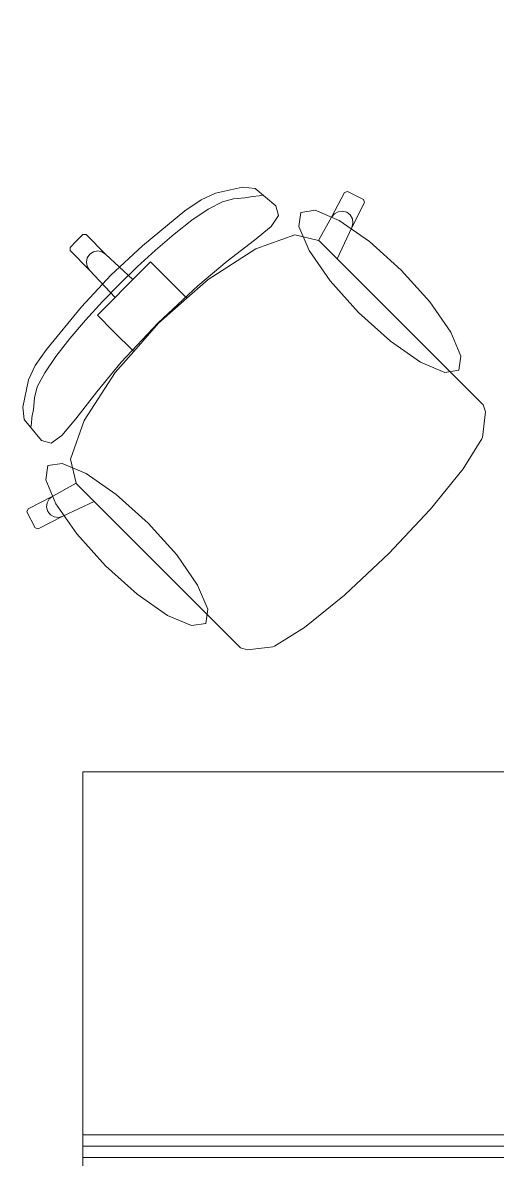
# Model space of a CAD drawing. Header units: inches. Extents: x -19 to 5698, y -728 to 92.
# Drawn here: x 106.26 to 106.894, y 34.983 to 36.5 of the extents above; entities that cross this region are included whole.
import ezdxf

# ---------------------------------------------------------------- set-up
doc = ezdxf.new("R2010")
doc.units = ezdxf.units.IN
doc.header["$MEASUREMENT"] = 0
doc.layers.add('Interior - Mobiliario', color=7, linetype='Continuous')

msp = doc.modelspace()

# ---------------------------------------------------------------- linework, layer by layer
at = {"layer": 'Interior - Mobiliario', "color": 175, "linetype": 'Continuous', "lineweight": 13}
for p, q in [((106.5172, 36.2726), (106.498, 36.2636)), ((106.5533, 36.2804), (106.5172, 36.2726)), ((106.5701, 36.2785), (106.5533, 36.2804)), ((106.5673, 36.2681), (106.5754, 36.2689)), ((106.598, 36.2553), (106.5701, 36.2785)), ((106.5754, 36.2689), (106.5799, 36.2697)), ((106.6893, 36.2733), (106.6723, 36.2402)), ((106.6934, 36.2747), (106.6893, 36.2733)), ((106.7147, 36.2638), (106.6934, 36.2747)), ((106.498, 36.2636), (106.4763, 36.2487)), ((106.5076, 36.251), (106.5264, 36.261)), ((106.5264, 36.261), (106.5412, 36.2649)), ((106.5412, 36.2649), (106.5566, 36.266)), ((106.5566, 36.266), (106.5673, 36.2681)), ((106.6014, 36.2424), (106.598, 36.2553)), ((106.6991, 36.2267), (106.716, 36.2598)), ((106.716, 36.2598), (106.7147, 36.2638)), ((106.4763, 36.2487), (106.4196, 36.2019)), ((106.4858, 36.2362), (106.5076, 36.251)), ((106.5914, 36.2281), (106.6014, 36.2424)), ((106.6723, 36.2402), (106.655, 36.2092)), ((106.676, 36.2448), (106.6723, 36.2402)), ((106.6811, 36.2477), (106.676, 36.2448)), ((106.687, 36.2484), (106.6811, 36.2477)), ((106.6926, 36.2469), (106.687, 36.2484)), ((106.6972, 36.2433), (106.6926, 36.2469)), ((106.7, 36.2382), (106.6972, 36.2433)), ((106.7007, 36.2324), (106.7, 36.2382)), ((106.462, 36.2176), (106.4858, 36.2362)), ((106.5691, 36.2095), (106.5914, 36.2281)), ((106.6795, 36.1849), (106.6991, 36.2267)), ((106.6991, 36.2267), (106.7007, 36.2324)), ((106.323, 36.2001), (106.3316, 36.2086)), ((106.3401, 36.2171), (106.3316, 36.2086)), ((106.3444, 36.2172), (106.3401, 36.2171)), ((106.3705, 36.1911), (106.3444, 36.2172)), ((106.4372, 36.1964), (106.462, 36.2176)), ((106.5329, 36.1815), (106.5691, 36.2095)), ((106.6231, 36.2167), (106.5711, 36.1983)), ((106.655, 36.2092), (106.6231, 36.2167)), ((106.6553, 36.2092), (106.655, 36.2092)), ((106.6553, 36.2092), (106.6795, 36.1849)), ((106.323, 36.1958), (106.323, 36.2001)), ((106.3491, 36.1697), (106.323, 36.1958)), ((106.3541, 36.1942), (106.3492, 36.191)), ((106.3599, 36.1954), (106.3541, 36.1942)), ((106.3656, 36.1943), (106.3599, 36.1954)), ((106.3705, 36.1911), (106.3656, 36.1943)), ((106.4196, 36.2019), (106.3774, 36.1628)), ((106.4126, 36.1739), (106.4372, 36.1964)), ((106.5711, 36.1983), (106.5073, 36.157)), ((106.3448, 36.1803), (106.3459, 36.1861)), ((106.3459, 36.1746), (106.3448, 36.1803)), ((106.3459, 36.1861), (106.3492, 36.191)), ((106.407, 36.1571), (106.3705, 36.1911)), ((106.4306, 36.1807), (106.407, 36.1571)), ((106.4518, 36.1596), (106.4306, 36.1807)), ((106.4936, 36.1488), (106.5329, 36.1815)), ((106.8273, 36.0371), (106.6795, 36.1849)), ((106.3383, 36.1206), (106.3774, 36.1628)), ((106.3491, 36.1697), (106.3459, 36.1746)), ((106.3831, 36.1332), (106.3491, 36.1697)), ((106.3891, 36.1511), (106.4126, 36.1739)), ((106.3891, 36.1511), (106.3663, 36.1276)), ((106.407, 36.1571), (106.395, 36.1451)), ((106.4408, 36.0993), (106.4936, 36.1488)), ((106.4791, 36.1322), (106.4518, 36.1596)), ((106.5073, 36.157), (106.4791, 36.1322)), ((106.3595, 36.1096), (106.3831, 36.1332)), ((106.3831, 36.1332), (106.395, 36.1451)), ((106.4791, 36.1322), (106.4413, 36.0989)), ((106.2914, 36.0639), (106.3383, 36.1206)), ((106.3663, 36.1276), (106.3437, 36.103)), ((106.3437, 36.103), (106.3226, 36.0782)), ((106.3806, 36.0884), (106.3595, 36.1096)), ((106.408, 36.061), (106.3806, 36.0884)), ((106.4408, 36.0993), (106.3914, 36.0466)), ((106.408, 36.061), (106.4413, 36.0989)), ((106.3226, 36.0782), (106.304, 36.0544)), ((106.2765, 36.0422), (106.2914, 36.0639)), ((106.3832, 36.0329), (106.408, 36.061)), ((106.2676, 36.023), (106.2765, 36.0422)), ((106.304, 36.0544), (106.2892, 36.0326)), ((106.3914, 36.0466), (106.3586, 36.0073)), ((106.2892, 36.0326), (106.2792, 36.0137)), ((106.3418, 35.9691), (106.3832, 36.0329)), ((106.8529, 36.0116), (106.8273, 36.0371)), ((106.2598, 35.9868), (106.2676, 36.023)), ((106.2792, 36.0137), (106.2753, 35.999)), ((106.8748, 35.9896), (106.8529, 36.0116)), ((106.2753, 35.999), (106.2741, 35.9836)), ((106.3586, 36.0073), (106.3307, 35.9711)), ((106.2617, 35.9701), (106.2598, 35.9868)), ((106.2741, 35.9836), (106.2721, 35.9728)), ((106.8737, 35.9464), (106.8777, 35.9803)), ((106.8777, 35.9803), (106.8748, 35.9896)), ((106.2849, 35.9422), (106.2617, 35.9701)), ((106.2713, 35.9648), (106.2705, 35.9603)), ((106.2721, 35.9728), (106.2713, 35.9648)), ((106.3307, 35.9711), (106.3121, 35.9488)), ((106.3235, 35.9171), (106.3418, 35.9691)), ((106.2978, 35.9388), (106.2849, 35.9422)), ((106.3121, 35.9488), (106.2978, 35.9388)), ((106.8479, 35.9042), (106.8728, 35.9443)), ((106.8728, 35.9443), (106.8737, 35.9464)), ((106.331, 35.8851), (106.3235, 35.9171)), ((106.8043, 35.8506), (106.8479, 35.9042)), ((106.3, 35.8678), (106.331, 35.8851)), ((106.331, 35.8849), (106.331, 35.8851)), ((106.331, 35.8849), (106.3552, 35.8607)), ((106.2669, 35.8509), (106.3, 35.8678)), ((106.2917, 35.8532), (106.2924, 35.8591)), ((106.2924, 35.8591), (106.2953, 35.8642)), ((106.2953, 35.8642), (106.3, 35.8678)), ((106.3552, 35.8607), (106.3135, 35.8411)), ((106.5031, 35.7128), (106.3552, 35.8607)), ((106.2655, 35.8468), (106.2669, 35.8509)), ((106.2763, 35.8254), (106.2655, 35.8468)), ((106.2933, 35.8476), (106.2917, 35.8532)), ((106.2969, 35.843), (106.2933, 35.8476)), ((106.7488, 35.7914), (106.8036, 35.8497)), ((106.8036, 35.8497), (106.8043, 35.8506)), ((106.3135, 35.8411), (106.2804, 35.8241)), ((106.302, 35.8402), (106.2969, 35.843)), ((106.3078, 35.8395), (106.302, 35.8402)), ((106.3135, 35.8411), (106.3078, 35.8395)), ((106.2804, 35.8241), (106.2763, 35.8254)), ((106.7488, 35.7914), (106.6904, 35.7366)), ((106.6896, 35.7359), (106.6359, 35.6923)), ((106.6904, 35.7366), (106.6896, 35.7359)), ((106.5286, 35.6873), (106.5031, 35.7128)), ((106.6359, 35.6923), (106.5959, 35.6674)), ((106.5506, 35.6654), (106.5286, 35.6873)), ((106.5599, 35.6625), (106.5506, 35.6654)), ((106.5938, 35.6665), (106.5599, 35.6625)), ((106.5959, 35.6674), (106.5938, 35.6665)), ((106.3402, 35.015), (106.3402, 34.985)), ((107.6252, 35.015), (106.3402, 35.015)), ((106.3402, 34.985), (107.6252, 34.985))]:
    msp.add_line(p, q, dxfattribs=at)
at = {"layer": 'Interior - Mobiliario', "color": 175, "linetype": 'Continuous', "lineweight": 13, "flags": 128}
for points in [[(107.6402, 35), (107.6402, 36.5), (107.0402, 36.5), (107.0402, 35.5), (106.3402, 35.5), (106.3402, 35)], [(106.7653, 36.1698), (106.7228, 36.208), (106.6824, 36.236), (106.6503, 36.2496), (106.6314, 36.2467), (106.6286, 36.2278), (106.6422, 36.1958), (106.6702, 36.1554), (106.7083, 36.1129), (106.7508, 36.0748), (106.7912, 36.0468), (106.8233, 36.0331), (106.8422, 36.036), (106.845, 36.0549), (106.8314, 36.087), (106.8034, 36.1274)], [(106.3703, 35.7749), (106.3322, 35.8174), (106.3042, 35.8578), (106.2906, 35.8898), (106.2934, 35.9087), (106.3123, 35.9116), (106.3444, 35.898), (106.3848, 35.87), (106.4273, 35.8318), (106.4654, 35.7894), (106.4934, 35.749), (106.507, 35.7169), (106.5042, 35.698), (106.4852, 35.6951), (106.4532, 35.7087), (106.4128, 35.7368)], [(107.6402, 35), (107.6402, 33.5), (107.0402, 33.5), (107.0402, 34.5), (106.3402, 34.5), (106.3402, 35)]]:
    msp.add_lwpolyline(points, close=True, dxfattribs=at)

doc.saveas('drawing.dxf')
